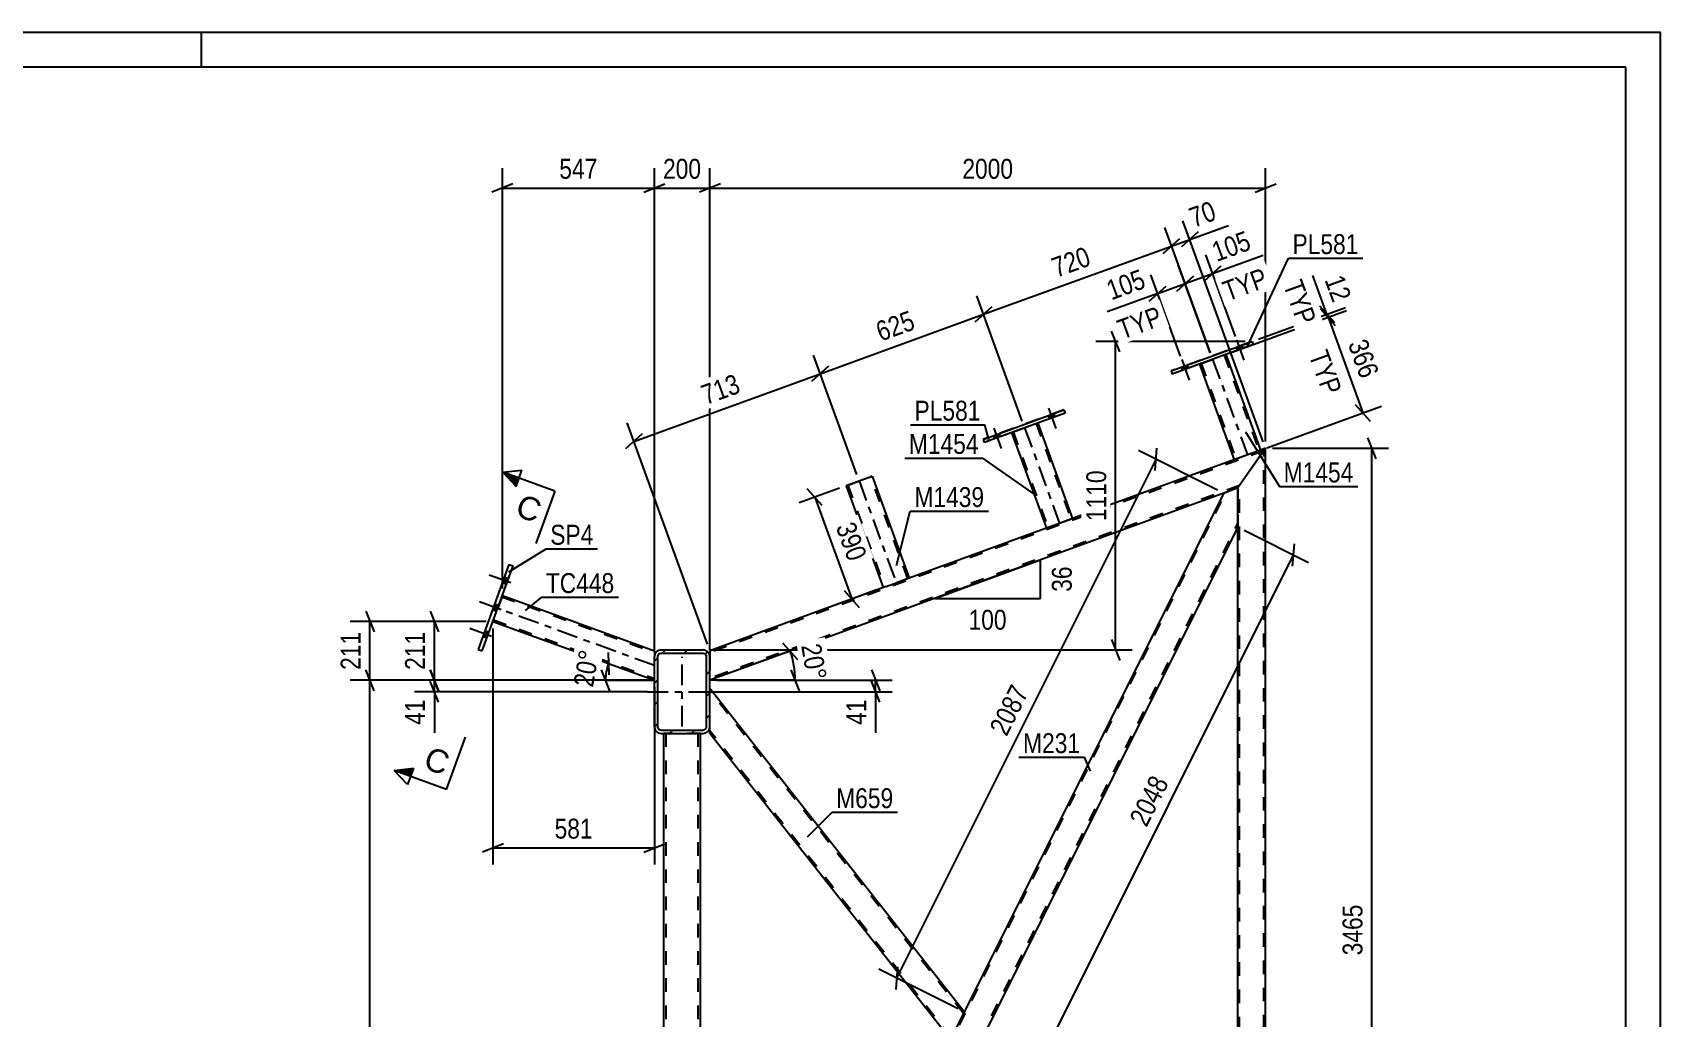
# Model space of a CAD drawing. Header units: millimetres. Extents: x -98 to 743, y -243 to 351.
# Drawn here: x 508.9 to 743.2, y 209 to 350.7 of the extents above; entities that cross this region are included whole.
import ezdxf

# ---------------------------------------------------------------- set-up
doc = ezdxf.new("R2010")
doc.units = ezdxf.units.MM
doc.linetypes.add('DXK_LINE_DOT2', pattern=[3.9198, 1.9599, -1.9599])
doc.linetypes.add('DXK_LINE_DOT3', pattern=[5.9187, 2.979, -0.9799, 0.9799, -0.9799])
doc.styles.add('Arial', font='ARIAL.TTF', dxfattribs={"height": 0.2})
doc.styles.add('Arial Narrow', font='ARIALN.TTF', dxfattribs={"height": 0.2})

# ---------------------------------------------------------------- blocks, each defined once
blk = doc.blocks.new('Unknown-389632146-1132')
at = {"color": 5, "linetype": 'Continuous'}
for p, q in [((743.19, 350.71), (-97.81, 350.71)), ((533.19, 345.71), (533.19, 350.71)), ((743.19, -243.29), (743.19, 350.71)), ((738.19, 345.71), (-92.81, 345.71)), ((738.19, -238.29), (738.19, 345.71))]:
    blk.add_line(p, q, dxfattribs=at)
blk = doc.blocks.new('Bolt-389632146-36352 - 2803')
at = {"linetype": 'Continuous'}
for points in [[(682.93, 305.73), (682.1, 305.43), (682.27, 304.98), (683.09, 305.28)], [(675.04, 302.86), (674.21, 302.56), (674.37, 302.1), (675.2, 302.41)]]:
    blk.add_hatch(color=1, dxfattribs=at).paths.add_polyline_path(points)
at = {"color": 1, "linetype": 'Continuous'}
for p, q in [((682.1, 305.43), (682.27, 304.98)), ((682.17, 306.52), (683.24, 303.59)), ((682.93, 305.73), (683.09, 305.28)), ((674.21, 302.56), (674.37, 302.1)), ((674.28, 303.65), (675.35, 300.71)), ((675.04, 302.86), (675.2, 302.41))]:
    blk.add_line(p, q, dxfattribs=at)
blk = doc.blocks.new('Part-389632146-2946 - 2803')
at = {"linetype": 'Continuous'}
h = blk.add_hatch(dxfattribs=at)
h.set_pattern_fill('', scale=0.7, style=0, pattern_type=0)
h.set_pattern_definition([(45, (598.356, 250.8268), (-1.57154, 1.57154), [])])
h.paths.add_polyline_path([(598.36, 260.91), (598.36, 250.83), (598.43, 250.46), (598.64, 250.15), (598.95, 249.94), (599.32, 249.87), (605.4, 249.87), (605.76, 249.94), (606.07, 250.15), (606.28, 250.46), (606.36, 250.83), (606.36, 260.91), (606.28, 261.27), (606.07, 261.59), (605.76, 261.79), (605.4, 261.87), (599.32, 261.87), (598.95, 261.79), (598.64, 261.59), (598.43, 261.27)])
h.paths.add_polyline_path([(598.98, 261.25), (599.13, 261.35), (599.32, 261.39), (605.4, 261.39), (605.58, 261.35), (605.74, 261.25), (605.84, 261.09), (605.88, 260.91), (605.88, 250.83), (605.84, 250.64), (605.74, 250.49), (605.58, 250.38), (605.4, 250.35), (599.32, 250.35), (599.13, 250.38), (598.98, 250.49), (598.87, 250.64), (598.84, 250.83), (598.84, 260.91), (598.87, 261.09)])
at = {"color": 2, "linetype": 'Continuous'}
for p, q in [((598.43, 261.27), (598.36, 260.91)), ((598.36, 250.83), (598.36, 260.91)), ((598.84, 260.91), (598.87, 261.09)), ((598.84, 250.83), (598.84, 260.91)), ((599.32, 261.87), (598.95, 261.79)), ((599.13, 261.35), (599.32, 261.39)), ((599.32, 261.87), (605.4, 261.87)), ((599.32, 261.39), (605.4, 261.39)), ((605.76, 261.79), (605.4, 261.87)), ((605.4, 261.39), (605.58, 261.35)), ((605.84, 261.09), (605.88, 260.91)), ((605.88, 250.83), (605.88, 260.91)), ((606.36, 260.91), (606.28, 261.27)), ((606.36, 250.83), (606.36, 260.91)), ((598.36, 250.83), (598.43, 250.46)), ((598.87, 250.64), (598.84, 250.83)), ((605.88, 250.83), (605.84, 250.64)), ((606.28, 250.46), (606.36, 250.83)), ((598.95, 249.94), (599.32, 249.87)), ((599.32, 250.35), (599.13, 250.38)), ((599.32, 250.35), (605.4, 250.35)), ((599.32, 249.87), (605.4, 249.87)), ((605.58, 250.38), (605.4, 250.35)), ((605.4, 249.87), (605.76, 249.94))]:
    blk.add_line(p, q, dxfattribs=at)
at = {"color": 7, "linetype": 'DXK_LINE_DOT3'}
for p, q in [((602.36, 250.87), (602.36, 260.87)), ((597.36, 255.87), (607.36, 255.87))]:
    blk.add_line(p, q, dxfattribs=at)
at = {"color": 2, "linetype": 'Continuous'}
for centre, radius, start, end in [((599.32, 260.91), 0.96, 112.5, 157.5), ((599.32, 260.91), 0.48, 112.5, 157.5), ((605.4, 260.91), 0.48, 22.5, 67.5), ((605.4, 260.91), 0.96, 22.5, 67.5), ((599.32, 250.83), 0.96, 202.5, 247.5), ((599.32, 250.83), 0.48, 202.5, 247.5), ((605.4, 250.83), 0.48, 292.5, 337.5), ((605.4, 250.83), 0.96, 292.5, 337.5)]:
    blk.add_arc(centre, radius, start, end, dxfattribs=at)
blk = doc.blocks.new('Part-389632146-2822 - 2803')
at = {"color": 7, "linetype": 'DXK_LINE_DOT2'}
for p, q in [((576.49, 269.73), (575.13, 265.97)), ((576.41, 269.5), (598.36, 261.51)), ((575.21, 266.19), (598.36, 257.77)), ((598.36, 261.62), (598.36, 261.77)), ((598.36, 257.51), (598.36, 260.91))]:
    blk.add_line(p, q, dxfattribs=at)
at = {"color": 2, "linetype": 'Continuous'}
for p, q in [((576.49, 269.73), (598.36, 261.77)), ((575.13, 265.97), (598.36, 257.51)), ((598.36, 261.77), (598.36, 261.73)), ((598.36, 261.73), (598.36, 261.62)), ((598.36, 261.62), (598.36, 260.91))]:
    blk.add_line(p, q, dxfattribs=at)
at = {"color": 7, "linetype": 'DXK_LINE_DOT3'}
blk.add_line((598.36, 259.64), (575.81, 267.85), dxfattribs=at)
blk = doc.blocks.new('Part-389632146-2865 - 2803')
at = {"color": 2, "linetype": 'Continuous'}
for p, q in [((577.43, 274.17), (572.99, 261.96)), ((573.59, 261.74), (578.03, 273.96)), ((577.43, 274.17), (578.03, 273.96)), ((572.99, 261.96), (573.59, 261.74))]:
    blk.add_line(p, q, dxfattribs=at)
blk = doc.blocks.new('Part-389632146-36347 - 2803')
at = {"color": 7, "linetype": 'DXK_LINE_DOT2'}
for p, q in [((676.85, 303.01), (680.61, 304.38)), ((680.61, 304.38), (676.85, 303.01)), ((676.85, 303.01), (676.85, 303.01)), ((676.85, 303.01), (676.85, 303.01)), ((676.85, 303.01), (676.85, 303.01)), ((677.08, 303.09), (677.08, 303.09)), ((677.08, 303.09), (682.08, 289.33)), ((680.39, 304.29), (680.39, 304.29)), ((680.39, 304.29), (685.39, 290.53)), ((680.61, 304.38), (680.61, 304.38)), ((685.61, 290.62), (681.85, 289.25)), ((681.85, 289.25), (681.85, 289.25)), ((685.37, 290.53), (685.33, 290.51))]:
    blk.add_line(p, q, dxfattribs=at)
at = {"color": 2, "linetype": 'Continuous'}
for p, q in [((676.85, 303.01), (681.85, 289.25)), ((680.61, 304.38), (685.61, 290.62)), ((685.61, 290.62), (681.85, 289.25))]:
    blk.add_line(p, q, dxfattribs=at)
at = {"color": 7, "linetype": 'DXK_LINE_DOT3'}
blk.add_line((678.73, 303.69), (683.73, 289.93), dxfattribs=at)
blk = doc.blocks.new('Part-389632146-2849 - 2803')
at = {"color": 2, "linetype": 'Continuous'}
for p, q in [((686.36, 290.89), (682.36, 285.18)), ((686.36, 290.89), (685.61, 290.62)), ((683.88, 289.99), (658.55, 280.77)), ((680.32, 284.43), (606.36, 257.51)), ((656.78, 280.12), (635.05, 272.22)), ((631.75, 271.01), (606.36, 261.77)), ((606.36, 261.77), (606.36, 261.26)), ((606.36, 261.26), (606.36, 260.91))]:
    blk.add_line(p, q, dxfattribs=at)
at = {"color": 7, "linetype": 'DXK_LINE_DOT2'}
for p, q in [((685.61, 290.62), (683.88, 289.99)), ((686.22, 290.69), (686.36, 290.89)), ((686.12, 290.54), (606.36, 261.51)), ((682.6, 285.52), (606.36, 257.77)), ((682.36, 285.18), (680.32, 284.43)), ((658.55, 280.77), (656.78, 280.12)), ((635.05, 272.22), (631.75, 271.01)), ((606.36, 261.77), (606.36, 261.73)), ((606.36, 261.73), (606.36, 261.62)), ((606.36, 260.91), (606.36, 257.51))]:
    blk.add_line(p, q, dxfattribs=at)
blk = doc.blocks.new('Bolt-389632146-2931 - 2803')
at = {"linetype": 'Continuous'}
for points in [[(577.06, 271.29), (577.36, 272.11), (576.76, 272.33), (576.46, 271.51)], [(577.06, 271.29), (577.36, 272.11), (576.76, 272.33), (576.46, 271.51)], [(577.06, 271.29), (577.36, 272.11), (576.76, 272.33), (576.46, 271.51)], [(575.66, 267.43), (575.96, 268.26), (575.36, 268.48), (575.06, 267.65)], [(575.66, 267.43), (575.96, 268.26), (575.36, 268.48), (575.06, 267.65)], [(574.26, 263.58), (574.56, 264.41), (573.96, 264.63), (573.66, 263.8)], [(574.26, 263.58), (574.56, 264.41), (573.96, 264.63), (573.66, 263.8)], [(574.26, 263.58), (574.56, 264.41), (573.96, 264.63), (573.66, 263.8)]]:
    blk.add_hatch(color=1, dxfattribs=at).paths.add_polyline_path(points)
at = {"color": 1, "linetype": 'Continuous'}
for p, q in [((577.7, 271.52), (574.58, 272.66)), ((577.7, 271.52), (574.58, 272.66)), ((577.7, 271.52), (574.58, 272.66)), ((577.36, 272.11), (576.76, 272.33)), ((577.36, 272.11), (576.76, 272.33)), ((577.36, 272.11), (576.76, 272.33)), ((577.06, 271.29), (576.46, 271.51)), ((577.06, 271.29), (576.46, 271.51)), ((577.06, 271.29), (576.46, 271.51)), ((576.3, 267.67), (573.18, 268.81)), ((576.3, 267.67), (573.18, 268.81)), ((575.66, 267.43), (575.06, 267.65)), ((575.66, 267.43), (575.06, 267.65)), ((575.96, 268.26), (575.36, 268.48)), ((575.96, 268.26), (575.36, 268.48)), ((574.9, 263.82), (571.78, 264.95)), ((574.9, 263.82), (571.78, 264.95)), ((574.9, 263.82), (571.78, 264.95)), ((574.26, 263.58), (573.66, 263.8)), ((574.26, 263.58), (573.66, 263.8)), ((574.26, 263.58), (573.66, 263.8)), ((574.56, 264.41), (573.96, 264.63)), ((574.56, 264.41), (573.96, 264.63)), ((574.56, 264.41), (573.96, 264.63))]:
    blk.add_line(p, q, dxfattribs=at)
blk = doc.blocks.new('Part-389632146-2945 - 2803')
at = {"color": 2, "linetype": 'Continuous'}
for p, q in [((599.72, 206.19), (599.72, 249.87)), ((605, 206.19), (605, 249.87)), ((599.72, 191.6), (599.72, 191.96)), ((605, 191.6), (605, 191.96)), ((599.72, 134.27), (599.72, 177.95)), ((605, 134.27), (605, 177.95))]:
    blk.add_line(p, q, dxfattribs=at)
at = {"color": 7, "linetype": 'DXK_LINE_DOT2'}
for p, q in [((605, 249.87), (599.72, 249.87)), ((600.04, 134.27), (600.04, 249.87)), ((604.68, 134.27), (604.68, 249.87)), ((599.72, 191.96), (599.72, 206.19)), ((605, 191.96), (605, 206.19)), ((599.72, 177.95), (599.72, 191.6)), ((605, 177.95), (605, 191.6)), ((599.72, 134.27), (605, 134.27))]:
    blk.add_line(p, q, dxfattribs=at)
blk = doc.blocks.new('Part-389632146-36345 - 2803')
at = {"color": 7, "linetype": 'DXK_LINE_DOT2'}
for p, q in [((649.79, 293.16), (653.55, 294.53)), ((653.55, 294.53), (649.79, 293.16)), ((649.79, 293.16), (649.79, 293.16)), ((649.79, 293.16), (649.79, 293.16)), ((649.79, 293.16), (649.79, 293.16)), ((650.02, 293.24), (650.02, 293.24)), ((650.02, 293.24), (655.01, 279.48)), ((653.32, 294.44), (653.32, 294.44)), ((653.32, 294.44), (658.32, 280.68)), ((653.55, 294.53), (653.55, 294.53)), ((658.55, 280.76), (654.79, 279.4)), ((654.79, 279.4), (654.79, 279.4)), ((658.31, 280.68), (658.27, 280.66))]:
    blk.add_line(p, q, dxfattribs=at)
at = {"color": 2, "linetype": 'Continuous'}
for p, q in [((649.79, 293.16), (654.79, 279.4)), ((653.55, 294.53), (658.55, 280.76)), ((658.55, 280.76), (654.79, 279.4))]:
    blk.add_line(p, q, dxfattribs=at)
at = {"color": 7, "linetype": 'DXK_LINE_DOT3'}
blk.add_line((651.67, 293.84), (656.67, 280.08), dxfattribs=at)
blk = doc.blocks.new('Part-389632146-2953 - 2803')
at = {"color": 2, "linetype": 'Continuous'}
for p, q in [((686.36, 290.89), (685.88, 290.2)), ((686.36, 152.27), (686.36, 290.89)), ((685.88, 290.2), (682.36, 285.18)), ((682.36, 159.72), (682.36, 279.56))]:
    blk.add_line(p, q, dxfattribs=at)
at = {"color": 7, "linetype": 'DXK_LINE_DOT2'}
for p, q in [((686.36, 290.89), (686.22, 290.69)), ((686.12, 152.52), (686.12, 290.54)), ((682.36, 285.18), (682.36, 279.56)), ((682.6, 156.18), (682.6, 285.52)), ((682.36, 156.43), (682.36, 159.72)), ((686.36, 152.27), (682.36, 156.43))]:
    blk.add_line(p, q, dxfattribs=at)
blk = doc.blocks.new('Part-389632146-2954 - 2803')
at = {"color": 7, "linetype": 'DXK_LINE_DOT2'}
for p, q in [((605.47, 134.25), (680.65, 284.55)), ((606.57, 128.59), (682.36, 280.1)), ((642.98, 209.78), (641, 205.83)), ((645.71, 206.31), (643.73, 202.35)), ((605.4, 134.27), (605.21, 134.27)), ((605.36, 134.27), (605.4, 134.27)), ((605.71, 134.2), (605.4, 134.27)), ((605.71, 134.2), (605.76, 134.19)), ((605.76, 134.19), (605.71, 134.2)), ((605.76, 134.19), (605.71, 134.2)), ((605.71, 134.2), (605.76, 134.19)), ((606.28, 133.67), (606.36, 133.31)), ((606.36, 133.31), (606.28, 133.67)), ((606.36, 133.31), (606.28, 133.67)), ((606.28, 133.67), (606.36, 133.31)), ((606.36, 128.51), (606.36, 133.31)), ((606.36, 128.51), (606.9, 128.71)), ((606.9, 128.71), (606.9, 128.71)), ((606.9, 128.71), (606.9, 128.71))]:
    blk.add_line(p, q, dxfattribs=at)
at = {"color": 2, "linetype": 'Continuous'}
for p, q in [((680.32, 284.43), (642.98, 209.78)), ((682.36, 285.18), (680.32, 284.43)), ((682.36, 279.56), (682.36, 285.18)), ((682.36, 279.56), (645.71, 206.31)), ((605.21, 134.27), (641, 205.83)), ((606.9, 128.71), (643.73, 202.35))]:
    blk.add_line(p, q, dxfattribs=at)
at = {"color": 7, "linetype": 'DXK_LINE_DOT2'}
blk.add_arc((605.4, 133.31), 0.96, 22.5, 67.5, dxfattribs=at)
blk.add_arc((605.4, 133.31), 0.96, 22.5, 67.5, dxfattribs=at)
blk.add_arc((605.4, 133.31), 0.96, 22.5, 67.5, dxfattribs=at)
blk.add_arc((605.4, 133.31), 0.96, 22.5, 67.5, dxfattribs=at)
blk = doc.blocks.new('Part-389632146-36346 - 2803')
at = {"color": 2, "linetype": 'Continuous'}
for p, q in [((645.68, 292.17), (657.33, 296.41)), ((657.5, 295.96), (645.84, 291.72)), ((657.33, 296.41), (657.33, 296.41)), ((657.33, 296.41), (657.5, 295.96)), ((645.68, 292.17), (645.68, 292.17)), ((645.68, 292.17), (645.84, 291.72))]:
    blk.add_line(p, q, dxfattribs=at)
at = {"color": 7, "linetype": 'DXK_LINE_DOT2'}
for p, q in [((657.33, 296.41), (645.68, 292.17)), ((657.5, 295.96), (645.84, 291.72))]:
    blk.add_line(p, q, dxfattribs=at)
blk = doc.blocks.new('Part-389632146-2956 - 2803')
at = {"color": 2, "linetype": 'Continuous'}
for p, q in [((642.98, 209.78), (606.36, 256.34)), ((606.36, 249.87), (606.36, 250.83)), ((641, 205.83), (606.36, 249.87)), ((642.98, 209.78), (641, 205.83))]:
    blk.add_line(p, q, dxfattribs=at)
at = {"color": 7, "linetype": 'DXK_LINE_DOT2'}
for p, q in [((606.36, 250.83), (606.36, 256.34)), ((642.86, 209.54), (606.36, 255.95)), ((641.12, 206.06), (606.36, 250.25))]:
    blk.add_line(p, q, dxfattribs=at)
blk = doc.blocks.new('Part-389632146-36349 - 2803')
at = {"color": 7, "linetype": 'DXK_LINE_DOT2'}
for p, q in [((625.97, 285.51), (629.5, 286.79)), ((629.37, 286.74), (629.44, 286.77)), ((629.44, 286.77), (629.45, 286.77)), ((629.45, 286.77), (629.49, 286.79)), ((629.5, 286.79), (629.49, 286.79)), ((629.7, 286.86), (629.5, 286.79)), ((629.5, 286.79), (629.5, 286.79)), ((634.83, 272.13), (629.5, 286.79)), ((629.73, 286.87), (629.7, 286.86)), ((626.2, 285.59), (626.2, 285.59)), ((626.2, 285.59), (631.52, 270.93)), ((635.06, 272.21), (631.3, 270.85)), ((634.78, 272.11), (634.6, 272.05)), ((631.52, 270.93), (631.54, 270.94)), ((631.54, 270.94), (631.57, 270.95)), ((631.57, 270.95), (631.59, 270.95))]:
    blk.add_line(p, q, dxfattribs=at)
at = {"color": 2, "linetype": 'Continuous'}
for p, q in [((629.28, 286.71), (625.97, 285.51)), ((629.28, 286.71), (629.73, 286.87)), ((629.73, 286.87), (629.73, 286.87)), ((629.73, 286.87), (635.06, 272.21)), ((625.97, 285.51), (625.97, 285.51)), ((625.97, 285.51), (631.3, 270.85)), ((631.75, 271.01), (634.6, 272.05)), ((634.92, 272.17), (634.6, 272.05)), ((635.02, 272.2), (634.92, 272.17)), ((635.06, 272.21), (635.02, 272.2)), ((631.75, 271.01), (631.3, 270.85))]:
    blk.add_line(p, q, dxfattribs=at)
at = {"color": 7, "linetype": 'DXK_LINE_DOT3'}
blk.add_line((627.85, 286.19), (633.18, 271.53), dxfattribs=at)
blk = doc.blocks.new('Bolt-389632146-36351 - 2803')
at = {"linetype": 'Continuous'}
for points in [[(655.87, 295.88), (655.04, 295.58), (655.2, 295.13), (656.03, 295.43)], [(647.97, 293.01), (647.15, 292.71), (647.31, 292.25), (648.14, 292.56)]]:
    blk.add_hatch(color=1, dxfattribs=at).paths.add_polyline_path(points)
at = {"color": 1, "linetype": 'Continuous'}
for p, q in [((655.04, 295.58), (655.2, 295.13)), ((655.11, 296.67), (656.18, 293.74)), ((655.87, 295.88), (656.03, 295.43)), ((647.22, 293.8), (648.29, 290.86)), ((647.97, 293.01), (648.14, 292.56)), ((647.15, 292.71), (647.31, 292.25))]:
    blk.add_line(p, q, dxfattribs=at)
blk = doc.blocks.new('Part-389632146-36348 - 2803')
at = {"color": 2, "linetype": 'Continuous'}
for p, q in [((672.74, 302.02), (684.4, 306.26)), ((684.56, 305.81), (672.91, 301.57)), ((684.4, 306.26), (684.4, 306.26)), ((684.4, 306.26), (684.56, 305.81)), ((672.74, 302.02), (672.74, 302.02)), ((672.74, 302.02), (672.91, 301.57))]:
    blk.add_line(p, q, dxfattribs=at)
at = {"color": 7, "linetype": 'DXK_LINE_DOT2'}
for p, q in [((684.4, 306.26), (672.74, 302.02)), ((684.56, 305.81), (672.91, 301.57))]:
    blk.add_line(p, q, dxfattribs=at)
blk = doc.blocks.new('Bolt-389632146-36350 - 2803')
at = {"linetype": 'Continuous'}
for points in [[(655.87, 295.88), (655.04, 295.58), (655.2, 295.13), (656.03, 295.43)], [(647.97, 293.01), (647.15, 292.71), (647.31, 292.25), (648.14, 292.56)]]:
    blk.add_hatch(color=1, dxfattribs=at).paths.add_polyline_path(points)
at = {"color": 1, "linetype": 'Continuous'}
for p, q in [((655.04, 295.58), (655.2, 295.13)), ((655.11, 296.67), (656.18, 293.74)), ((655.87, 295.88), (656.03, 295.43)), ((647.22, 293.8), (648.29, 290.86)), ((647.97, 293.01), (648.14, 292.56)), ((647.15, 292.71), (647.31, 292.25))]:
    blk.add_line(p, q, dxfattribs=at)
blk = doc.blocks.new('Bolt-389632146-36353 - 2803')
at = {"linetype": 'Continuous'}
for points in [[(682.93, 305.73), (682.1, 305.43), (682.27, 304.98), (683.09, 305.28)], [(675.04, 302.86), (674.21, 302.56), (674.37, 302.1), (675.2, 302.41)]]:
    blk.add_hatch(color=1, dxfattribs=at).paths.add_polyline_path(points)
at = {"color": 1, "linetype": 'Continuous'}
for p, q in [((682.1, 305.43), (682.27, 304.98)), ((682.17, 306.52), (683.24, 303.59)), ((682.93, 305.73), (683.09, 305.28)), ((674.21, 302.56), (674.37, 302.1)), ((674.28, 303.65), (675.35, 300.71)), ((675.04, 302.86), (675.2, 302.41))]:
    blk.add_line(p, q, dxfattribs=at)
blk = doc.blocks.new('StraightDimension-389632146-38584 - 2803')
at = {"color": 7, "linetype": 'Continuous'}
for p, q in [((686.01, 291.83), (674.46, 323.63)), ((671.61, 318.92), (674.02, 321.08)), ((678.4, 304.61), (671.84, 322.68)), ((676.64, 322.03), (674.23, 319.88)), ((672.81, 320), (675.44, 320.95))]:
    blk.add_line(p, q, dxfattribs=at)
at = {"color": 0}
blk.add_wipeout([(680.24, 323.5), (678.81, 327.44), (674.24, 325.78), (675.67, 321.84)], dxfattribs=at)
at = {"color": 7, "linetype": 'Continuous'}
blk.add_line((675.44, 320.95), (680.99, 322.97), dxfattribs=at)
blk.add_line((675.44, 320.95), (680.99, 322.97), dxfattribs=at)
at = {"color": 3, "style": 'Arial Narrow'}
blk.add_text('70', height=2.863, rotation=19.9618, dxfattribs=at).set_placement((676.03, 322.61))
blk = doc.blocks.new('StraightDimension-389632146-14632 - 2803')
at = {"color": 7, "linetype": 'Continuous'}
for p, q in [((670.45, 287.69), (670.72, 290.91)), ((633.25, 214.65), (670.59, 289.3)), ((679.43, 284.88), (668.04, 290.58)), ((642.08, 210.23), (630.7, 215.92)), ((633.38, 216.26), (633.11, 213.04))]:
    blk.add_line(p, q, dxfattribs=at)
at = {"color": 0}
blk.add_wipeout([(653.15, 256.12), (649.39, 258), (645.59, 250.38), (649.34, 248.5)], dxfattribs=at)
at = {"color": 3, "style": 'Arial Narrow'}
blk.add_text('2087', height=2.863, rotation=63.4264, dxfattribs=at).set_placement((649.07, 249.31))
blk = doc.blocks.new('StraightDimension-389632146-14636 - 2803')
at = {"color": 7, "linetype": 'Continuous'}
for p, q in [((683.25, 279.12), (692.52, 274.48)), ((690.24, 273.94), (690.51, 277.16)), ((653.73, 202.29), (690.38, 275.55)), ((646.61, 205.86), (655.88, 201.22)), ((653.87, 203.9), (653.6, 200.68))]:
    blk.add_line(p, q, dxfattribs=at)
at = {"color": 0}
blk.add_wipeout([(673.29, 243.06), (669.53, 244.94), (665.72, 237.33), (669.48, 235.45)], dxfattribs=at)
at = {"color": 3, "style": 'Arial Narrow'}
blk.add_text('2048', height=2.863, rotation=63.4264, dxfattribs=at).set_placement((669.21, 236.26))
blk = doc.blocks.new('StraightDimension-389632146-33282 - 2803')
at = {"color": 7, "linetype": 'Continuous'}
for p, q in [((687.36, 290.89), (704.05, 290.89)), ((702.25, 289.39), (701.05, 292.39)), ((701.65, 152.29), (701.65, 290.89)), ((701.05, 153.79), (702.25, 150.79)), ((687.36, 152.29), (704.05, 152.29))]:
    blk.add_line(p, q, dxfattribs=at)
at = {"color": 0}
blk.add_wipeout([(700.9, 225.85), (696.7, 225.85), (696.7, 217.33), (700.9, 217.33)], dxfattribs=at)
at = {"color": 3, "style": 'Arial Narrow'}
blk.add_text('3465', height=2.863, rotation=90.0002, dxfattribs=at).set_placement((700.3, 217.93))
blk = doc.blocks.new('StraightDimension-389632146-27597 - 2803')
at = {"color": 7, "linetype": 'Continuous'}
for p, q in [((575.13, 264.97), (575.13, 230.98)), ((598.36, 256.51), (598.36, 230.98)), ((576.63, 233.98), (573.63, 232.78)), ((575.13, 233.38), (598.36, 233.38)), ((596.86, 232.78), (599.86, 233.98))]:
    blk.add_line(p, q, dxfattribs=at)
at = {"color": 0}
blk.add_wipeout([(590.08, 234.13), (590.08, 238.33), (583.4, 238.33), (583.4, 234.13)], dxfattribs=at)
at = {"color": 3, "style": 'Arial Narrow'}
blk.add_text('581', height=2.863, dxfattribs=at).set_placement((584, 234.73))
blk = doc.blocks.new('StraightDimension-389632146-38702 - 2803')
at = {"color": 7, "linetype": 'Continuous'}
for p, q in [((665.36, 304.76), (664.16, 307.76)), ((683.4, 306.26), (661.91, 306.26)), ((664.76, 261.87), (664.76, 306.26)), ((664.16, 263.37), (665.36, 260.37)), ((606.4, 261.87), (667.16, 261.87))]:
    blk.add_line(p, q, dxfattribs=at)
at = {"color": 0}
blk.add_wipeout([(664.01, 288.32), (659.81, 288.32), (659.81, 279.81), (664.01, 279.81)], dxfattribs=at)
at = {"color": 3, "style": 'Arial Narrow'}
blk.add_text('1110', height=2.863, rotation=90.0002, dxfattribs=at).set_placement((663.41, 280.41))
blk = doc.blocks.new('AngleDimension-389632146-27589 - 2803')
at = {"color": 7, "linetype": 'Continuous'}
for p, q in [((616.83, 262.92), (618.98, 260.51)), ((617.91, 261.72), (606.36, 257.51)), ((619.25, 256.01), (618.05, 259.01)), ((618.65, 257.51), (606.36, 257.51)), ((607.36, 257.51), (618.65, 257.51))]:
    blk.add_line(p, q, dxfattribs=at)
blk.add_arc((606.36, 257.51), 12.29, 0, 20, dxfattribs=at)
at = {"color": 0}
blk.add_wipeout([(619.91, 256.62), (624.04, 257.35), (622.92, 263.71), (618.79, 262.98)], dxfattribs=at)
at = {"color": 3, "style": 'Arial Narrow'}
blk.add_text('20°', height=2.863, rotation=-80.0021, dxfattribs=at).set_placement((619.48, 262.5))
blk = doc.blocks.new('AngleDimension-389632146-27591 - 2803')
at = {"color": 7, "linetype": 'Continuous'}
for p, q in [((591.71, 261.53), (591.81, 258.3)), ((591.94, 256.01), (590.74, 259.01)), ((591.76, 259.91), (598.36, 257.51)), ((597.36, 257.51), (591.34, 257.51)), ((591.34, 257.51), (598.36, 257.51))]:
    blk.add_line(p, q, dxfattribs=at)
blk.add_arc((598.36, 257.51), 7.02, 160, 180, dxfattribs=at)
at = {"color": 0}
blk.add_wipeout([(591.12, 262.07), (586.99, 262.8), (585.86, 256.44), (590, 255.71)], dxfattribs=at)
at = {"color": 3, "style": 'Arial Narrow'}
blk.add_text('20°', height=2.863, rotation=80.0021, dxfattribs=at).set_placement((589.51, 256.4))
blk = doc.blocks.new('StraightDimension-389632146-33157 - 2803')
at = {"color": 7, "linetype": 'Continuous'}
for p, q in [((566.09, 267.47), (567.29, 264.47)), ((574.13, 265.97), (563.84, 265.97)), ((566.69, 257.51), (566.69, 265.97)), ((567.29, 256.01), (566.09, 259.01)), ((597.36, 257.51), (563.84, 257.51))]:
    blk.add_line(p, q, dxfattribs=at)
at = {"color": 0}
blk.add_wipeout([(565.94, 265.08), (561.74, 265.08), (561.74, 258.4), (565.94, 258.4)], dxfattribs=at)
at = {"color": 3, "style": 'Arial Narrow'}
blk.add_text('211', height=2.863, rotation=90.0002, dxfattribs=at).set_placement((565.34, 259))
blk = doc.blocks.new('StraightDimension-389632146-33158 - 2803')
at = {"color": 7, "linetype": 'Continuous'}
for p, q in [((566.09, 259.01), (567.29, 256.01)), ((597.36, 257.51), (563.84, 257.51)), ((597.36, 255.87), (563.84, 255.87)), ((567.29, 254.37), (566.09, 257.37)), ((566.69, 255.87), (566.69, 257.51))]:
    blk.add_line(p, q, dxfattribs=at)
at = {"color": 0}
blk.add_wipeout([(565.94, 255.34), (561.74, 255.34), (561.74, 250.49), (565.94, 250.49)], dxfattribs=at)
at = {"color": 7, "linetype": 'Continuous'}
blk.add_line((566.69, 255.87), (566.69, 249.96), dxfattribs=at)
blk.add_line((566.69, 255.87), (566.69, 249.96), dxfattribs=at)
at = {"color": 3, "style": 'Arial Narrow'}
blk.add_text('41', height=2.863, rotation=90.0002, dxfattribs=at).set_placement((565.34, 251.09))
blk = doc.blocks.new('AngleDimension-389632146-38711 - 2803')
at = {"color": 7, "linetype": 'Continuous'}
for p, q in [((638.72, 269.29), (653.95, 274.83)), ((654.02, 274.86), (653.95, 274.83)), ((653.95, 269.29), (653.95, 274.83)), ((638.72, 269.29), (653.95, 269.29))]:
    blk.add_line(p, q, dxfattribs=at)
at = {"color": 0}
for points in [[(659.05, 274.49), (654.85, 274.49), (654.85, 269.64), (659.05, 269.64)], [(649.68, 264.19), (649.68, 268.39), (642.99, 268.39), (642.99, 264.19)]]:
    blk.add_wipeout(points, dxfattribs=at)
at = {"color": 3, "style": 'Arial Narrow'}
blk.add_text('36', height=2.863, rotation=90.0002, dxfattribs=at).set_placement((658.45, 270.24))
blk.add_text('100', height=2.863, dxfattribs=at).set_placement((643.59, 264.79))
blk = doc.blocks.new('StraightDimension-389632146-35994 - 2803')
at = {"color": 7, "linetype": 'Continuous'}
for p, q in [((556.82, 267.47), (558.02, 264.47)), ((574.13, 265.97), (554.57, 265.97)), ((557.42, 257.51), (557.42, 265.97)), ((558.02, 256.01), (556.82, 259.01)), ((597.36, 257.51), (554.57, 257.51))]:
    blk.add_line(p, q, dxfattribs=at)
at = {"color": 0}
blk.add_wipeout([(556.67, 265.08), (552.47, 265.08), (552.47, 258.4), (556.67, 258.4)], dxfattribs=at)
at = {"color": 3, "style": 'Arial Narrow'}
blk.add_text('211', height=2.863, rotation=90.0002, dxfattribs=at).set_placement((556.07, 259))
blk = doc.blocks.new('StraightDimension-389632146-35995 - 2803')
at = {"color": 7, "linetype": 'Continuous'}
for p, q in [((558.02, 256.01), (556.82, 259.01)), ((597.36, 257.51), (554.57, 257.51)), ((557.42, 127), (557.42, 257.51)), ((586.08, 127), (554.57, 127)), ((556.82, 128.5), (558.02, 125.5))]:
    blk.add_line(p, q, dxfattribs=at)
at = {"color": 0}
blk.add_wipeout([(556.67, 196.51), (552.47, 196.51), (552.47, 188), (556.67, 188)], dxfattribs=at)
at = {"color": 3, "style": 'Arial Narrow'}
blk.add_text('3263', height=2.863, rotation=90.0002, dxfattribs=at).set_placement((556.07, 188.6))
blk = doc.blocks.new('StraightDimension-389632146-36065 - 2803')
at = {"color": 7, "linetype": 'Continuous'}
for p, q in [((629.61, 259.01), (630.81, 256.01)), ((603.36, 255.87), (632.61, 255.87)), ((607.36, 257.51), (632.61, 257.51)), ((630.81, 254.37), (629.61, 257.37)), ((630.21, 255.87), (630.21, 257.51))]:
    blk.add_line(p, q, dxfattribs=at)
at = {"color": 0}
blk.add_wipeout([(629.46, 255.34), (625.26, 255.34), (625.26, 250.49), (629.46, 250.49)], dxfattribs=at)
at = {"color": 7, "linetype": 'Continuous'}
blk.add_line((630.21, 255.87), (630.21, 249.96), dxfattribs=at)
blk.add_line((630.21, 255.87), (630.21, 249.96), dxfattribs=at)
at = {"color": 3, "style": 'Arial Narrow'}
blk.add_text('41', height=2.863, rotation=90.0002, dxfattribs=at).set_placement((628.86, 251.09))
blk = doc.blocks.new('StraightDimension-389632146-36158 - 2803')
at = {"color": 7, "linetype": 'Continuous'}
for p, q in [((606.36, 261.91), (606.36, 331.18)), ((686.36, 291.89), (686.36, 331.18)), ((607.86, 328.93), (604.86, 327.73)), ((606.36, 328.33), (686.36, 328.33)), ((684.86, 327.73), (687.86, 328.93))]:
    blk.add_line(p, q, dxfattribs=at)
at = {"color": 0}
blk.add_wipeout([(650.61, 329.08), (650.61, 333.28), (642.1, 333.28), (642.1, 329.08)], dxfattribs=at)
at = {"color": 3, "style": 'Arial Narrow'}
blk.add_text('2000', height=2.863, dxfattribs=at).set_placement((642.7, 329.68))
blk = doc.blocks.new('StraightDimension-389632146-36159 - 2803')
at = {"color": 7, "linetype": 'Continuous'}
for p, q in [((598.36, 261.91), (598.36, 331.18)), ((606.36, 261.91), (606.36, 331.18)), ((596.86, 327.73), (599.86, 328.93)), ((598.36, 328.33), (606.36, 328.33)), ((607.86, 328.93), (604.86, 327.73))]:
    blk.add_line(p, q, dxfattribs=at)
at = {"color": 0}
blk.add_wipeout([(605.7, 329.08), (605.7, 333.28), (599.01, 333.28), (599.01, 329.08)], dxfattribs=at)
at = {"color": 3, "style": 'Arial Narrow'}
blk.add_text('200', height=2.863, dxfattribs=at).set_placement((599.61, 329.68))
blk = doc.blocks.new('StraightDimension-389632146-36160 - 2803')
at = {"color": 7, "linetype": 'Continuous'}
for p, q in [((576.49, 270.73), (576.49, 331.18)), ((598.36, 261.91), (598.36, 331.18)), ((577.99, 328.93), (574.99, 327.73)), ((576.49, 328.33), (598.36, 328.33)), ((596.86, 327.73), (599.86, 328.93))]:
    blk.add_line(p, q, dxfattribs=at)
at = {"color": 0}
blk.add_wipeout([(590.77, 329.08), (590.77, 333.28), (584.08, 333.28), (584.08, 329.08)], dxfattribs=at)
at = {"color": 3, "style": 'Arial Narrow'}
blk.add_text('547', height=2.863, dxfattribs=at).set_placement((584.68, 329.68))
blk = doc.blocks.new('StraightDimension-389632146-38585 - 2803')
at = {"color": 7, "linetype": 'Continuous'}
for p, q in [((671.61, 318.92), (674.02, 321.08)), ((678.4, 304.61), (671.84, 322.68)), ((645.74, 310.17), (672.81, 320)), ((651.33, 294.78), (644.77, 312.85)), ((646.95, 311.24), (644.54, 309.09))]:
    blk.add_line(p, q, dxfattribs=at)
at = {"color": 0}
blk.add_wipeout([(662.16, 316.93), (660.73, 320.88), (654.45, 318.6), (655.88, 314.65)], dxfattribs=at)
at = {"color": 3, "style": 'Arial Narrow'}
blk.add_text('720', height=2.863, rotation=19.9618, dxfattribs=at).set_placement((656.24, 315.42))
blk = doc.blocks.new('StraightDimension-389632146-38586 - 2803')
at = {"color": 7, "linetype": 'Continuous'}
for p, q in [((651.33, 294.78), (644.77, 312.85)), ((622.24, 301.63), (645.74, 310.17)), ((644.54, 309.09), (646.95, 311.24)), ((623.45, 302.71), (621.04, 300.56)), ((627.51, 287.13), (621.27, 304.31))]:
    blk.add_line(p, q, dxfattribs=at)
at = {"color": 0}
blk.add_wipeout([(636.88, 307.75), (635.44, 311.69), (629.16, 309.41), (630.59, 305.47)], dxfattribs=at)
at = {"color": 3, "style": 'Arial Narrow'}
blk.add_text('625', height=2.863, rotation=19.9618, dxfattribs=at).set_placement((630.95, 306.23))
blk = doc.blocks.new('StraightDimension-389632146-38587 - 2803')
at = {"color": 7, "linetype": 'Continuous'}
for p, q in [((621.04, 300.56), (623.45, 302.71)), ((627.51, 287.13), (621.27, 304.31)), ((595.42, 291.89), (622.24, 301.63)), ((596.62, 292.97), (594.21, 290.82)), ((606.01, 262.71), (594.44, 294.57))]:
    blk.add_line(p, q, dxfattribs=at)
at = {"color": 0}
blk.add_wipeout([(611.71, 298.61), (610.28, 302.56), (604, 300.27), (605.43, 296.33)], dxfattribs=at)
at = {"color": 3, "style": 'Arial Narrow'}
blk.add_text('713', height=2.863, rotation=19.9618, dxfattribs=at).set_placement((605.79, 297.1))
blk = doc.blocks.new('StraightDimension-389632146-38605 - 2803')
at = {"color": 7, "linetype": 'Continuous'}
for p, q in [((681.54, 304.71), (698.02, 310.71)), ((696.42, 308.53), (694.26, 310.94)), ((695.34, 309.74), (700.35, 295.98)), ((686.55, 290.96), (703.03, 296.96)), ((699.27, 297.19), (701.43, 294.78))]:
    blk.add_line(p, q, dxfattribs=at)
at = {"color": 0}
blk.add_wipeout([(699.69, 299.98), (703.64, 301.41), (701.35, 307.69), (697.41, 306.26)], dxfattribs=at)
at = {"color": 0, "linetype": 'Continuous'}
blk.add_wipeout([(694.35, 297.55), (698.3, 298.99), (695.7, 306.12), (691.75, 304.68)], dxfattribs=at)
at = {"color": 3, "linetype": 'Continuous', "style": 'Arial Narrow'}
blk.add_text('TYP', height=2.863, rotation=-69.9925, dxfattribs=at).set_placement((692.52, 304.32))
at = {"color": 3, "style": 'Arial Narrow'}
blk.add_text('366', height=2.863, rotation=-69.9925, dxfattribs=at).set_placement((698.17, 305.9))
blk = doc.blocks.new('StraightDimension-389632146-38606 - 2803')
at = {"color": 7, "linetype": 'Continuous'}
for p, q in [((681.54, 304.71), (698.02, 310.71)), ((685.34, 306.61), (697.85, 311.16)), ((694.1, 311.39), (696.25, 308.99)), ((696.42, 308.53), (694.26, 310.94)), ((695.18, 310.19), (695.34, 309.74))]:
    blk.add_line(p, q, dxfattribs=at)
at = {"color": 0}
blk.add_wipeout([(695.7, 310.94), (699.65, 312.38), (697.99, 316.94), (694.04, 315.5)], dxfattribs=at)
at = {"color": 7, "linetype": 'Continuous'}
blk.add_line((695.18, 310.19), (693.16, 315.74), dxfattribs=at)
at = {"color": 0, "linetype": 'Continuous'}
blk.add_wipeout([(690.67, 307.65), (694.62, 309.09), (692.02, 316.22), (688.07, 314.79)], dxfattribs=at)
at = {"color": 7, "linetype": 'Continuous'}
blk.add_line((695.18, 310.19), (693.16, 315.74), dxfattribs=at)
at = {"color": 3, "linetype": 'Continuous', "style": 'Arial Narrow'}
blk.add_text('TYP', height=2.863, rotation=-69.9925, dxfattribs=at).set_placement((688.84, 314.43))
at = {"color": 3, "style": 'Arial Narrow'}
blk.add_text('12', height=2.863, rotation=-69.9925, dxfattribs=at).set_placement((694.81, 315.14))
blk = doc.blocks.new('StraightDimension-389632146-38666 - 2803')
at = {"color": 7, "linetype": 'Continuous'}
for p, q in [((625.03, 285.17), (619.2, 283.05)), ((622.53, 282.66), (620.38, 285.07)), ((621.46, 283.87), (626.78, 269.21)), ((630.36, 270.51), (624.53, 268.39)), ((625.71, 270.41), (627.86, 268))]:
    blk.add_line(p, q, dxfattribs=at)
at = {"color": 0}
blk.add_wipeout([(625.97, 273.65), (629.91, 275.09), (627.63, 281.37), (623.68, 279.94)], dxfattribs=at)
at = {"color": 3, "style": 'Arial Narrow'}
blk.add_text('390', height=2.863, rotation=-70.0384, dxfattribs=at).set_placement((624.45, 279.58))
blk = doc.blocks.new('StraightDimension-389632146-38694 - 2803')
at = {"color": 7, "linetype": 'Continuous'}
for p, q in [((682, 307), (677.74, 318.71)), ((678.39, 304.63), (673.79, 317.27)), ((679.91, 317.11), (677.51, 314.96)), ((673.56, 313.52), (675.97, 315.67)), ((674.76, 314.6), (678.71, 316.03))]:
    blk.add_line(p, q, dxfattribs=at)
at = {"color": 0}
blk.add_wipeout([(685.23, 319.2), (683.79, 323.15), (677.51, 320.86), (678.95, 316.92)], dxfattribs=at)
at = {"color": 7, "linetype": 'Continuous'}
blk.add_line((678.71, 316.03), (685.98, 318.68), dxfattribs=at)
at = {"color": 0, "linetype": 'Continuous'}
blk.add_wipeout([(687.65, 313.86), (686.22, 317.81), (679.09, 315.21), (680.52, 311.26)], dxfattribs=at)
at = {"color": 7, "linetype": 'Continuous'}
blk.add_line((678.71, 316.03), (685.98, 318.68), dxfattribs=at)
at = {"color": 3, "style": 'Arial Narrow'}
blk.add_text('105', height=2.863, rotation=20.0077, dxfattribs=at).set_placement((679.31, 317.69))
at = {"color": 3, "linetype": 'Continuous', "style": 'Arial Narrow'}
blk.add_text('TYP', height=2.863, rotation=20.0077, dxfattribs=at).set_placement((680.88, 312.03))
blk = doc.blocks.new('StraightDimension-389632146-38695 - 2803')
at = {"color": 7, "linetype": 'Continuous'}
for p, q in [((678.39, 304.63), (673.79, 317.27)), ((669.61, 312.08), (672.02, 314.24)), ((674.11, 304.13), (669.84, 315.84)), ((670.82, 313.16), (674.76, 314.6)), ((675.97, 315.67), (673.56, 313.52))]:
    blk.add_line(p, q, dxfattribs=at)
at = {"color": 0}
blk.add_wipeout([(670.07, 313.68), (668.63, 317.63), (662.35, 315.34), (663.79, 311.4)], dxfattribs=at)
at = {"color": 7, "linetype": 'Continuous'}
blk.add_line((670.82, 313.16), (663.55, 310.51), dxfattribs=at)
at = {"color": 0, "linetype": 'Continuous'}
blk.add_wipeout([(672.49, 308.34), (671.06, 312.29), (663.93, 309.69), (665.36, 305.74)], dxfattribs=at)
at = {"color": 7, "linetype": 'Continuous'}
blk.add_line((670.82, 313.16), (663.55, 310.51), dxfattribs=at)
at = {"color": 3, "style": 'Arial Narrow'}
blk.add_text('105', height=2.863, rotation=20.0077, dxfattribs=at).set_placement((664.14, 312.17))
at = {"color": 3, "linetype": 'Continuous', "style": 'Arial Narrow'}
blk.add_text('TYP', height=2.863, rotation=20.0077, dxfattribs=at).set_placement((665.72, 306.51))
blk = doc.blocks.new('Mark-389632146-2818 - 2803')
at = {"color": 0}
blk.add_wipeout([(592.61, 270.06), (592.61, 273.06), (582.74, 273.06), (582.74, 270.06)], dxfattribs=at)
blk.add_wipeout([(592.61, 270.06), (592.61, 273.06), (582.74, 273.06), (582.74, 270.06)], dxfattribs=at)
at = {"color": 30, "linetype": 'Continuous'}
for p, q in [((579.79, 267.56), (582.14, 269.46)), ((582.14, 269.46), (593.21, 269.46))]:
    blk.add_line(p, q, dxfattribs=at)
at = {"color": 3, "style": 'Arial Narrow'}
blk.add_text('TC448', height=2.863, dxfattribs=at).set_placement((582.74, 270.06))
blk = doc.blocks.new('Mark-389632146-2861 - 2803')
at = {"color": 0}
blk.add_wipeout([(589.59, 277.02), (589.59, 280.02), (583.38, 280.02), (583.38, 277.02)], dxfattribs=at)
blk.add_wipeout([(589.59, 277.02), (589.59, 280.02), (583.38, 280.02), (583.38, 277.02)], dxfattribs=at)
at = {"color": 30, "linetype": 'Continuous'}
for p, q in [((577.43, 273.11), (582.78, 276.42)), ((582.78, 276.42), (590.19, 276.42))]:
    blk.add_line(p, q, dxfattribs=at)
at = {"color": 3, "style": 'Arial Narrow'}
blk.add_text('SP4', height=2.863, dxfattribs=at).set_placement((583.38, 277.02))
blk = doc.blocks.new('SectionMark-389632146-3083 - 2803')
at = {"linetype": 'Continuous'}
blk.add_hatch(color=6, dxfattribs=at).paths.add_polyline_path([(563.69, 244.85), (563.26, 243.68), (560.91, 244.53)])
at = {"color": 6, "linetype": 'Continuous'}
for p, q in [((576.53, 287.44), (579.3, 287.76)), ((560.91, 244.53), (563.69, 244.85)), ((562.83, 242.5), (560.91, 244.53)), ((563.69, 244.85), (562.83, 242.5))]:
    blk.add_line(p, q, dxfattribs=at)
at = {"color": 0, "linetype": 'Continuous'}
for points in [[(581.31, 280.11), (582.5, 283.4), (579.34, 284.55), (578.14, 281.26)], [(568.09, 243.78), (569.28, 247.07), (566.12, 248.22), (564.92, 244.93)]]:
    blk.add_wipeout(points, dxfattribs=at)
at = {"linetype": 'Continuous'}
blk.add_hatch(color=6, dxfattribs=at).paths.add_polyline_path([(578.87, 286.58), (578.45, 285.41), (576.53, 287.44)])
at = {"color": 6, "linetype": 'Continuous'}
for p, q in [((584.04, 284.7), (576.53, 287.44)), ((576.53, 287.44), (578.45, 285.41)), ((578.45, 285.41), (579.3, 287.76)), ((584.04, 284.7), (581.31, 277.18)), ((568.43, 241.79), (571.16, 249.31)), ((568.43, 241.79), (560.91, 244.53))]:
    blk.add_line(p, q, dxfattribs=at)
at = {"color": 3, "linetype": 'Continuous', "style": 'Arial'}
for p in [(578.14, 281.26), (564.92, 244.93)]:
    blk.add_text('C', height=3.34, rotation=-20.002, dxfattribs=at).set_placement(p)
blk = doc.blocks.new('Mark-389632146-14508 - 2803')
at = {"color": 0}
blk.add_wipeout([(659.67, 247.03), (659.67, 250.03), (651.44, 250.03), (651.44, 247.03)], dxfattribs=at)
blk.add_wipeout([(659.67, 247.03), (659.67, 250.03), (651.44, 250.03), (651.44, 247.03)], dxfattribs=at)
at = {"color": 30, "linetype": 'Continuous'}
for p in [(650.84, 246.43), (661.14, 244.45)]:
    blk.add_line(p, (660.27, 246.43), dxfattribs=at)
at = {"color": 3, "style": 'Arial Narrow'}
blk.add_text('M231', height=2.863, dxfattribs=at).set_placement((651.44, 247.03))
blk = doc.blocks.new('Mark-389632146-38613 - 2803')
at = {"color": 0}
blk.add_wipeout([(699.74, 318.84), (699.74, 321.84), (690.23, 321.84), (690.23, 318.84)], dxfattribs=at)
blk.add_wipeout([(699.74, 318.84), (699.74, 321.84), (690.23, 321.84), (690.23, 318.84)], dxfattribs=at)
at = {"color": 30, "linetype": 'Continuous'}
for p, q in [((683.76, 305.61), (689.63, 318.24)), ((689.63, 318.24), (700.34, 318.24))]:
    blk.add_line(p, q, dxfattribs=at)
at = {"color": 3, "style": 'Arial Narrow'}
blk.add_text('PL581', height=2.863, dxfattribs=at).set_placement((690.23, 318.84))
blk = doc.blocks.new('Mark-389632146-14531 - 2803')
at = {"color": 0}
blk.add_wipeout([(632.77, 239.11), (632.77, 242.11), (624.54, 242.11), (624.54, 239.11)], dxfattribs=at)
blk.add_wipeout([(632.77, 239.11), (632.77, 242.11), (624.54, 242.11), (624.54, 239.11)], dxfattribs=at)
at = {"color": 30, "linetype": 'Continuous'}
for p, q in [((620.41, 234.97), (623.94, 238.51)), ((623.94, 238.51), (633.37, 238.51))]:
    blk.add_line(p, q, dxfattribs=at)
at = {"color": 3, "style": 'Arial Narrow'}
blk.add_text('M659', height=2.863, dxfattribs=at).set_placement((624.54, 239.11))
blk = doc.blocks.new('Mark-389632146-38610 - 2803')
at = {"color": 0}
blk.add_wipeout([(699.01, 285.99), (699.01, 288.99), (688.96, 288.99), (688.96, 285.99)], dxfattribs=at)
blk.add_wipeout([(699.01, 285.99), (699.01, 288.99), (688.96, 288.99), (688.96, 285.99)], dxfattribs=at)
at = {"color": 30, "linetype": 'Continuous'}
for p, q in [((683.46, 293.28), (688.36, 285.39)), ((688.36, 285.39), (699.61, 285.39))]:
    blk.add_line(p, q, dxfattribs=at)
at = {"color": 3, "style": 'Arial Narrow'}
blk.add_text('M1454', height=2.863, dxfattribs=at).set_placement((688.96, 285.99))
blk = doc.blocks.new('Mark-389632146-38640 - 2803')
at = {"color": 0}
blk.add_wipeout([(645.05, 290.09), (645.05, 293.09), (635, 293.09), (635, 290.09)], dxfattribs=at)
blk.add_wipeout([(645.05, 290.09), (645.05, 293.09), (635, 293.09), (635, 290.09)], dxfattribs=at)
at = {"color": 30, "linetype": 'Continuous'}
for p in [(634.4, 289.49), (653, 284.33)]:
    blk.add_line(p, (645.65, 289.49), dxfattribs=at)
at = {"color": 3, "style": 'Arial Narrow'}
blk.add_text('M1454', height=2.863, dxfattribs=at).set_placement((635, 290.09))
blk = doc.blocks.new('Mark-389632146-38643 - 2803')
at = {"color": 0}
blk.add_wipeout([(645.33, 294.87), (645.33, 297.87), (635.82, 297.87), (635.82, 294.87)], dxfattribs=at)
blk.add_wipeout([(645.33, 294.87), (645.33, 297.87), (635.82, 297.87), (635.82, 294.87)], dxfattribs=at)
at = {"color": 30, "linetype": 'Continuous'}
for p in [(635.22, 294.27), (646.5, 292.14)]:
    blk.add_line(p, (645.93, 294.27), dxfattribs=at)
at = {"color": 3, "style": 'Arial Narrow'}
blk.add_text('PL581', height=2.863, dxfattribs=at).set_placement((635.82, 294.87))
blk = doc.blocks.new('Mark-389632146-38649 - 2803')
at = {"color": 0}
blk.add_wipeout([(645.85, 282.44), (645.85, 285.44), (635.8, 285.44), (635.8, 282.44)], dxfattribs=at)
blk.add_wipeout([(645.85, 282.44), (645.85, 285.44), (635.8, 285.44), (635.8, 282.44)], dxfattribs=at)
at = {"color": 30, "linetype": 'Continuous'}
for p, q in [((633.22, 274.05), (635.2, 281.84)), ((635.2, 281.84), (646.45, 281.84))]:
    blk.add_line(p, q, dxfattribs=at)
at = {"color": 3, "style": 'Arial Narrow'}
blk.add_text('M1439', height=2.863, dxfattribs=at).set_placement((635.8, 282.44))

msp = doc.modelspace()

# ---------------------------------------------------------------- block references
for name in ['Unknown-389632146-1132', 'Part-389632146-36348 - 2803', 'Bolt-389632146-36352 - 2803', 'Bolt-389632146-36353 - 2803', 'Part-389632146-36347 - 2803', 'Part-389632146-36346 - 2803', 'Bolt-389632146-36351 - 2803', 'Bolt-389632146-36350 - 2803', 'Part-389632146-36345 - 2803', 'Part-389632146-2849 - 2803', 'Part-389632146-2953 - 2803', 'Part-389632146-36349 - 2803', 'Part-389632146-2954 - 2803', 'Bolt-389632146-2931 - 2803', 'Part-389632146-2865 - 2803', 'Part-389632146-2822 - 2803', 'Part-389632146-2946 - 2803', 'Part-389632146-2956 - 2803', 'Part-389632146-2945 - 2803']:
    msp.add_blockref(name, (0, 0))

# ---------------------------------------------------------------- next in the draw order: block references
for name in ['StraightDimension-389632146-38584 - 2803', 'StraightDimension-389632146-27597 - 2803']:
    msp.add_blockref(name, (0, 0))

# ---------------------------------------------------------------- next in the draw order: block references
for name in ['StraightDimension-389632146-14632 - 2803', 'AngleDimension-389632146-27591 - 2803']:
    msp.add_blockref(name, (0, 0))

# ---------------------------------------------------------------- next in the draw order: block references
for name in ['StraightDimension-389632146-14636 - 2803', 'StraightDimension-389632146-33157 - 2803', 'Mark-389632146-14531 - 2803']:
    msp.add_blockref(name, (0, 0))

# ---------------------------------------------------------------- next in the draw order: block references
for name in ['StraightDimension-389632146-38702 - 2803', 'StraightDimension-389632146-33282 - 2803', 'StraightDimension-389632146-33158 - 2803', 'Mark-389632146-14508 - 2803']:
    msp.add_blockref(name, (0, 0))

# ---------------------------------------------------------------- next in the draw order: block references
for name in ['AngleDimension-389632146-38711 - 2803', 'StraightDimension-389632146-35994 - 2803', 'AngleDimension-389632146-27589 - 2803']:
    msp.add_blockref(name, (0, 0))

# ---------------------------------------------------------------- next in the draw order: block references
for name in ['StraightDimension-389632146-36158 - 2803', 'StraightDimension-389632146-35995 - 2803', 'StraightDimension-389632146-36065 - 2803']:
    msp.add_blockref(name, (0, 0))

# ---------------------------------------------------------------- next in the draw order: block references
for name in ['StraightDimension-389632146-36159 - 2803', 'StraightDimension-389632146-38585 - 2803', 'StraightDimension-389632146-38605 - 2803']:
    msp.add_blockref(name, (0, 0))

# ---------------------------------------------------------------- next in the draw order: block references
for name in ['StraightDimension-389632146-36160 - 2803', 'StraightDimension-389632146-38606 - 2803', 'StraightDimension-389632146-38586 - 2803', 'Mark-389632146-38610 - 2803']:
    msp.add_blockref(name, (0, 0))

# ---------------------------------------------------------------- next in the draw order: block references
for name in ['StraightDimension-389632146-38694 - 2803', 'StraightDimension-389632146-38587 - 2803', 'Mark-389632146-38640 - 2803']:
    msp.add_blockref(name, (0, 0))

# ---------------------------------------------------------------- next in the draw order: block references
for name in ['Mark-389632146-38613 - 2803', 'StraightDimension-389632146-38695 - 2803', 'Mark-389632146-38643 - 2803', 'StraightDimension-389632146-38666 - 2803', 'Mark-389632146-38649 - 2803', 'Mark-389632146-2818 - 2803']:
    msp.add_blockref(name, (0, 0))

# ---------------------------------------------------------------- next in the draw order: block references
msp.add_blockref('Mark-389632146-2861 - 2803', (0, 0))

# ---------------------------------------------------------------- next in the draw order: block references
msp.add_blockref('SectionMark-389632146-3083 - 2803', (0, 0))

doc.saveas('drawing.dxf')
